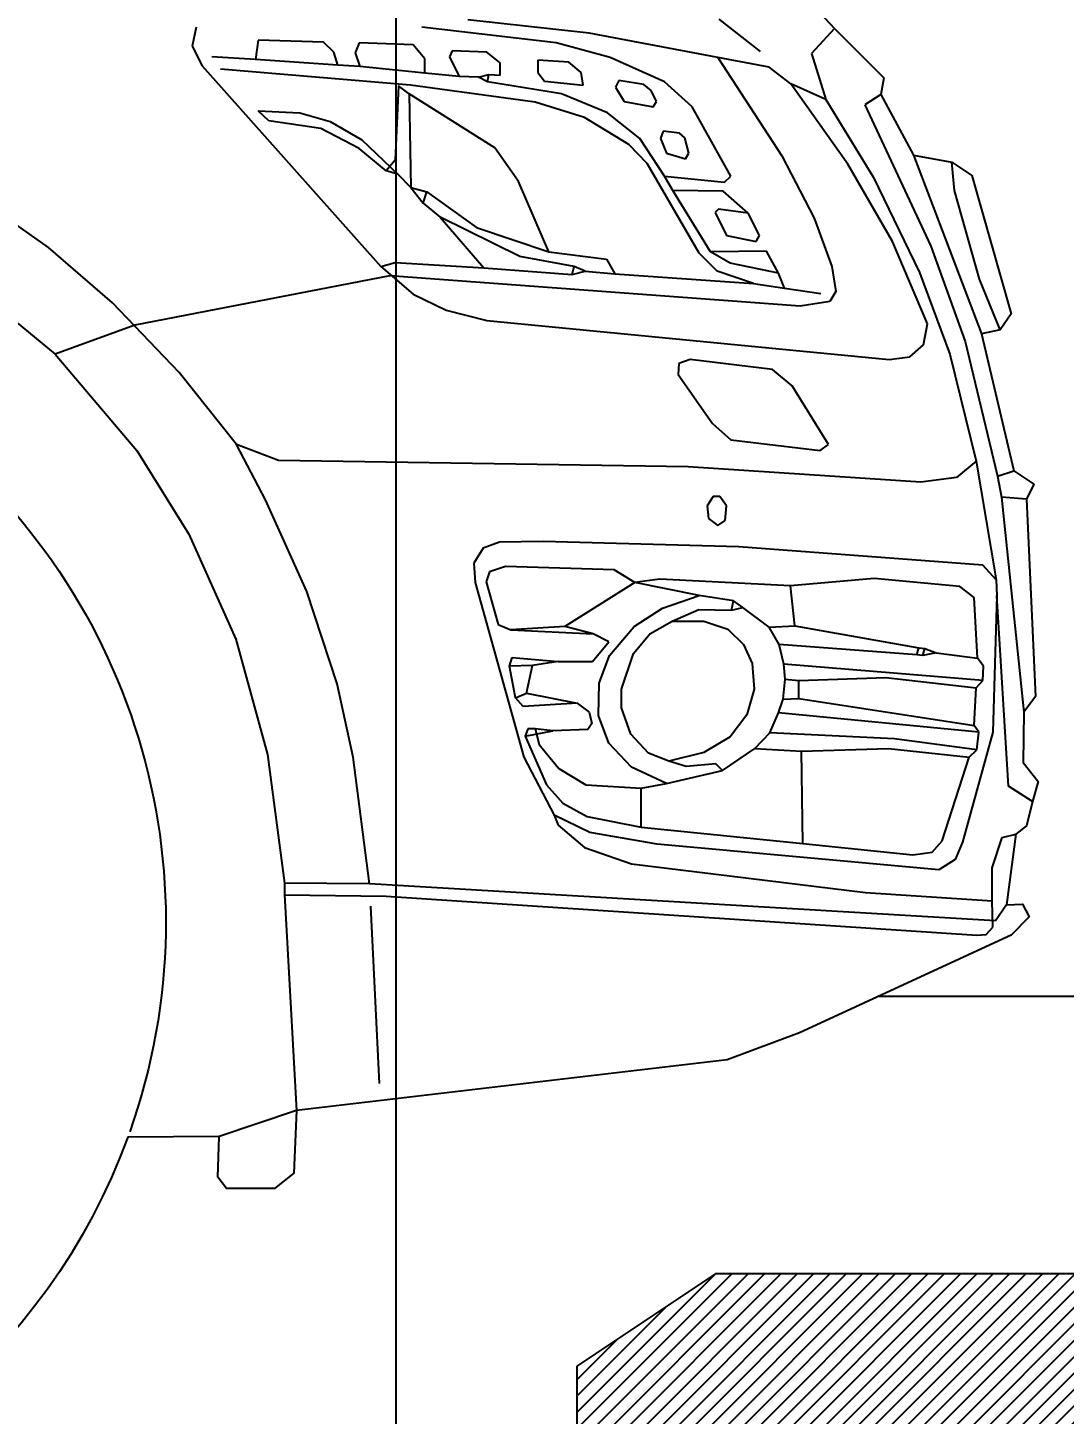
# Model space of a CAD drawing. Header units: inches. Extents: x 7915 to 10666, y -851 to 1175.
# Drawn here: x 10138.44 to 10160.86, y 679.65 to 709.64 of the extents above; entities that cross this region are included whole.
import ezdxf

# ---------------------------------------------------------------- set-up
doc = ezdxf.new("R2010")
doc.units = ezdxf.units.IN
doc.header["$LTSCALE"] = 10
doc.header["$MEASUREMENT"] = 0
doc.linetypes.add('HIDDEN', pattern=[9.524999999999995, 6.349999999999998, -3.174999999999998])
for name, color, linetype in [('CAR1', 250, 'Continuous'), ('DIM DET', 2, 'Continuous'), ('KERB STONE', 6, 'Continuous'), ('RCC', 6, 'Continuous'), ('WALL HATCH', 250, 'Continuous')]:
    doc.layers.add(name, color=color, linetype=linetype)
doc.styles.add('1-2 INCH', font='arial.ttf', dxfattribs={"height": 4})
doc.dimstyles.new('1-2 INCH', dxfattribs={"dimtxt": 4, "dimasz": 3, "dimexe": 2, "dimexo": 0.5, "dimgap": 0.5, "dimtad": 1, "dimdec": 4, "dimzin": 0, "dimdsep": 46, "dimlunit": 4, "dimtxsty": '1-2 INCH', "dimblk": 'ARCHTICK', "dimcen": 2, "dimdle": 2, "dimclrd": 1, "dimclre": 8, "dimclrt": 3, "dimadec": 3, "dimazin": 0, "dimtfac": 1, "dimtdec": 4, "dimtofl": 0, "dimtmove": 2, "dimatfit": 3, "dimldrblk": 'AERO', "dimfxl": 0, "dimtolj": 1, "dimtzin": 0, "dimarcsym": 0})

# ---------------------------------------------------------------- blocks, each defined once
blk = doc.blocks.new('A$C5b0facb8')
at = {"layer": 'CAR1'}
for p, q in [((6.005036201691837, 32.45033945329669), (6.903652068015617, 33.1492629063373)), ((9.713609626077414, 32.84972428358151), (12.33813850940624, 33.13499916246474)), ((4.407496879876817, 32.94957049119466), (4.906727919126752, 32.40754822151075)), ((6.932179556436495, 32.3219657577697), (9.713609626077414, 32.84972428358151)), ((10.42679682307516, 32.63576812448218), (13.33660058520309, 32.9780979791085)), ((15.46189843468801, 32.65003186843887), (16.87400908176915, 32.69282310022527)), ((16.87400908176915, 32.69282310022527), (16.93106405860999, 32.27917452598331)), ((18.21480101590896, 32.9780979791085), (18.30038347846676, 32.56444940478241)), ((4.906727919126752, 32.40754822151075), (4.592925549203756, 31.40908614562977)), ((9.257169822161813, 32.3219657577697), (10.42679682307516, 32.63576812448218)), ((11.63921505661892, 32.20785580628353), (11.92448993812104, 32.43607570934)), ((11.92448993812104, 32.43607570934), (12.68046836234316, 32.46460319725384)), ((12.68046836234316, 32.46460319725384), (12.73752334188703, 32.33622950172639)), ((13.26528186685482, 32.29343826994045), (13.52202925453003, 32.59297689269624)), ((13.52202925453003, 32.59297689269624), (14.69165626084941, 32.63576812448218)), ((14.77723872340812, 32.42181196546744), (14.67739251663897, 32.12227334262707)), ((14.69165626084941, 32.63576812448218), (14.77723872340812, 32.42181196546744)), ((15.14809606476501, 32.1508008305409), (15.23367852732372, 32.43607570934)), ((15.23367852732372, 32.43607570934), (15.46189843468801, 32.65003186843887)), ((18.30038347846676, 32.56444940478241), (18.08642732071985, 32.13653708658421)), ((5.348903978831913, 31.7514160001715), (5.819607529660971, 32.10800959875496)), ((6.932179556436495, 32.3219657577697), (5.548596392369291, 30.19666791073405)), ((5.819607529660971, 32.10800959875496), (6.932179556436495, 32.3219657577697)), ((8.087542815842426, 31.79420723204248), (9.257169822161813, 32.3219657577697)), ((9.884774551194823, 31.99389964718466), (10.1557856884865, 32.22211955024068)), ((10.1557856884865, 32.22211955024068), (10.82618165014992, 32.26491078202662)), ((10.82618165014992, 32.26491078202662), (10.82618165014992, 31.99389964718466)), ((11.63921505661892, 31.93684467144158), (11.63921505661892, 32.20785580628353)), ((12.73752334188703, 32.33622950172639), (12.52356718143619, 31.90831718352774)), ((13.26528186685482, 31.9796359033121), (13.26528186685482, 32.29343826994045)), ((13.26528186685482, 31.9796359033121), (14.67739251663897, 32.12227334262707)), ((18.08642732071985, 32.13653708658421), (14.22095271002036, 27.80035892877231)), ((14.67739251663897, 32.12227334262707), (15.14809606476501, 32.1508008305409)), ((15.14809606476501, 32.1508008305409), (16.93106405860999, 32.27917452598331)), ((16.93106405860999, 32.27917452598331), (17.87247115756509, 32.33622950172639)), ((7.488465572527275, 31.25218496227353), (8.087542815842426, 31.79420723204248)), ((8.529718878251515, 31.7371522562994), (9.071741147428838, 31.82273471987128)), ((9.071741147428838, 31.82273471987128), (9.143059865777104, 31.68009728047173)), ((9.841983318563507, 31.72288851234271), (9.884774551194823, 31.99389964718466)), ((10.68354421345339, 31.80847097591459), (9.841983318563507, 31.72288851234271)), ((10.31268687209649, 31.53745984115676), (11.91022619391151, 31.79420723204248)), ((10.82618165014992, 31.99389964718466), (10.68354421345339, 31.80847097591459)), ((11.88169870549063, 31.95110841539872), (11.63921505661892, 31.93684467144158)), ((12.10991860744889, 31.89405343957105), (11.88169870549063, 31.95110841539872)), ((11.91022619391151, 31.79420723204248), (11.88169870549063, 31.95110841539872)), ((11.91022619391151, 31.79420723204248), (12.10991860744889, 31.89405343957105)), ((12.10991860744889, 31.89405343957105), (12.52356718143619, 31.90831718352774)), ((12.52356718143619, 31.90831718352774), (13.26528186685482, 31.9796359033121)), ((13.57908423407389, 31.72288851234271), (17.68704248823815, 32.06521836688444)), ((3.409034804079965, 31.52319609720007), (3.751364657016893, 31.29497619414406)), ((4.122222001077716, 30.01123923946443), (5.348903978831913, 31.7514160001715)), ((4.592925549203756, 31.40908614562977), (5.348903978831913, 31.7514160001715)), ((8.258707746365872, 31.36629491384383), (8.372817697344544, 31.60877856085654)), ((8.372817697344544, 31.60877856085654), (8.529718878251515, 31.7371522562994)), ((9.143059865777104, 31.68009728047173), (8.957631196449256, 31.36629491384383)), ((9.31422479629964, 31.12381126683113), (10.31268687209649, 31.53745984115676)), ((10.88323662699077, 31.35203116988714), (13.57908423407389, 31.72288851234271)), ((11.75332500759851, 30.36783283796285), (13.60761172249477, 31.53745984115676)), ((13.60761172249477, 31.53745984115676), (13.57195235926611, 29.512008201566)), ((13.60761172249477, 31.53745984115676), (13.83583162445211, 31.70862476838556)), ((13.83583162445211, 31.70862476838556), (13.9071503455034, 30.0968217031209)), ((3.751364657016893, 31.29497619414406), (2.324990265725319, 28.24253499092765)), ((4.592925549203756, 31.40908614562977), (3.565935984986936, 29.72596436066533)), ((6.646904680340413, 29.75449184857916), (7.488465572527275, 31.25218496227353)), ((8.330026464714138, 31.25218496227353), (8.258707746365872, 31.36629491384383)), ((8.957631196449256, 31.36629491384383), (8.330026464714138, 31.25218496227353)), ((9.813455832846557, 31.0239650593021), (10.88323662699077, 31.35203116988714)), ((8.615301343513238, 30.56752525318961), (9.31422479629964, 31.12381126683113)), ((8.857784986978004, 30.43915155766263), (9.813455832846557, 31.0239650593021)), ((15.31926099258544, 30.9383825955606), (14.63460128671159, 30.53899776527624)), ((15.97539321544446, 31.12381126683113), (15.31926099258544, 30.9383825955606)), ((15.51895341152886, 30.78148141228894), (16.64578917981089, 30.95264633951774)), ((16.87400908176915, 31.1666024987012), (15.97539321544446, 31.12381126683113)), ((16.64578917981089, 30.95264633951774), (16.87400908176915, 31.1666024987012)), ((7.645366753434246, 30.58178899714676), (7.759476707115937, 30.68163520467579)), ((7.759476707115937, 30.68163520467579), (8.116070301560285, 30.72442643654631)), ((8.116070301560285, 30.72442643654631), (8.17312527840113, 30.56752525318961)), ((14.69165626084941, 30.35356909400616), (15.51895341152886, 30.78148141228894)), ((7.559784290875541, 30.25372288647714), (7.645366753434246, 30.58178899714676)), ((8.17312527840113, 30.56752525318961), (8.044751583212019, 30.25372288647714)), ((8.087542815842426, 29.75449184857916), (8.615301343513238, 30.56752525318961)), ((8.458400159903249, 30.02550298342112), (8.857784986978004, 30.43915155766263)), ((11.23983022684115, 29.64038189709345), (11.75332500759851, 30.36783283796285)), ((14.63460128671159, 30.53899776527624), (13.85009536866255, 29.7972830803651)), ((14.10684275904077, 29.86860180006488), (14.69165626084941, 30.35356909400616)), ((2.695847604380106, 30.21093165469119), (1.226681983160233, 26.34545704686388)), ((1.811495482265855, 29.44068948186623), (1.868550456403682, 30.05403047133495)), ((3.152287413701742, 28.34238119845668), (4.122222001077716, 30.01123923946443)), ((5.548596392369291, 30.19666791073405), (4.849672942284997, 28.84161223635465)), ((7.331564386214268, 28.08563380757141), (8.458400159903249, 30.02550298342112)), ((7.631103011926825, 30.12534919103427), (7.559784290875541, 30.25372288647714)), ((8.044751583212019, 30.25372288647714), (7.631103011926825, 30.12534919103427)), ((13.9071503455034, 30.0968217031209), (14.10684275904077, 29.86860180006488)), ((3.565935984986936, 29.72596436066533), (2.567473911894012, 27.67198523332991)), ((6.789542117036945, 29.6261181531363), (6.646904680340413, 29.75449184857916)), ((8.087542815842426, 29.75449184857916), (6.789542117036945, 29.6261181531363)), ((7.902114143812469, 29.44068948186623), (8.087542815842426, 29.75449184857916)), ((13.85009536866255, 29.7972830803651), (13.57195235926611, 29.512008201566)), ((13.85009536866255, 29.7972830803651), (14.10684275904077, 29.86860180006488)), ((1.269473213088531, 27.52934779384577), (1.811495482265855, 29.44068948186623)), ((6.276047333576571, 28.95572218792495), (6.818069605457822, 29.42642573790954)), ((6.818069605457822, 29.42642573790954), (7.902114143812469, 29.44068948186623)), ((7.089080740046484, 28.11416129548479), (7.902114143812469, 29.44068948186623)), ((10.58369800398214, 28.11416129548479), (11.23983022684115, 29.64038189709345)), ((13.2224906342235, 29.41216199395285), (12.1527098400793, 28.64191982121247)), ((13.57195235926611, 29.512008201566), (13.2224906342235, 29.41216199395285)), ((13.30807309678221, 29.16967834702427), (13.2224906342235, 29.41216199395285)), ((13.57195235926611, 29.512008201566), (13.30807309678221, 29.16967834702427)), ((13.30807309678221, 29.16967834702427), (12.93721575812833, 28.87013972426848)), ((21.40987965413206, 28.21400750301382), (22.93610025759881, 29.28378829850999)), ((4.849672942284997, 28.84161223635465), (4.464551854014644, 27.80035892877231)), ((6.033563690111805, 28.47075489389908), (6.276047333576571, 28.95572218792495)), ((6.276047333576571, 28.95572218792495), (6.917915812226056, 29.04130465149728)), ((6.98923453327734, 28.96998593179751), (6.746750887109556, 28.47075489389908)), ((6.917915812226056, 29.04130465149728), (6.98923453327734, 28.96998593179751)), ((11.2113027411242, 28.01431508778705), (12.93721575812833, 28.87013972426848)), ((12.93721575812833, 28.87013972426848), (11.99580865646931, 27.77183144085893)), ((12.1527098400793, 28.64191982121247), (10.58369800398214, 28.11416129548479)), ((2.324990265725319, 28.24253499092765), (1.5832755803076, 26.1742921195505)), ((2.396308984073585, 26.55941320587863), (3.152287413701742, 28.34238119845668)), ((6.104882408460071, 28.34238119845668), (6.033563690111805, 28.47075489389908)), ((6.746750887109556, 28.47075489389908), (6.104882408460071, 28.34238119845668)), ((20.02629649547089, 27.01585301199066), (21.40987965413206, 28.21400750301382)), ((5.619915116123593, 27.65772148937276), (5.876662506502726, 28.12842503935735)), ((5.876662506502726, 28.12842503935735), (7.089080740046484, 28.11416129548479)), ((6.661168424550851, 27.87167764847209), (7.089080740046484, 28.11416129548479)), ((6.946443300646933, 27.70051272115916), (7.331564386214268, 28.08563380757141)), ((9.342752284720518, 27.95726011204397), (9.157323612690561, 27.64345774541607)), ((10.58369800398214, 28.11416129548479), (9.342752284720518, 27.95726011204397)), ((10.04167573750783, 27.80035892877231), (11.2113027411242, 28.01431508778705)), ((2.567473911894012, 27.67198523332991), (1.911341689034089, 25.90328098470854)), ((4.464551854014644, 27.80035892877231), (4.378969391455939, 27.25833665900382)), ((5.149211565294536, 26.94453429229088), (14.02839216588472, 27.60066651354555)), ((5.491541418231463, 27.32965537870359), (5.619915116123593, 27.65772148937276)), ((5.619915116123593, 27.65772148937276), (6.661168424550851, 27.87167764847209)), ((6.161937382597898, 27.42950158631675), (6.946443300646933, 27.70051272115916)), ((9.157323612690561, 27.64345774541607), (6.161937382597898, 27.42950158631675)), ((9.799192088636119, 27.70051272115916), (9.157323612690561, 27.64345774541607)), ((9.799192088636119, 27.70051272115916), (10.04167573750783, 27.80035892877231)), ((10.08446697013824, 27.62919400145938), (9.799192088636119, 27.70051272115916)), ((10.08446697013824, 27.62919400145938), (10.04167573750783, 27.80035892877231)), ((11.99580865646931, 27.77183144085893), (10.08446697013824, 27.62919400145938)), ((13.9071503455034, 27.88594139234465), (11.99580865646931, 27.77183144085893)), ((14.22095271002036, 27.80035892877231), (13.52202925453003, 27.20128168326073)), ((14.22095271002036, 27.80035892877231), (13.9071503455034, 27.88594139234465)), ((14.02839216588472, 27.60066651354555), (19.54132920043139, 26.53088571804938)), ((23.34974883429004, 27.61493025758682), (21.26724221743552, 25.90328098470854)), ((0.827297150679442, 26.43103951043622), (1.269473213088531, 27.52934779384577)), ((5.491541418231463, 27.32965537870359), (4.707035500182428, 27.21554542721742)), ((6.161937382597898, 27.42950158631675), (5.491541418231463, 27.32965537870359)), ((4.378969391455939, 27.25833665900382), (4.507343086645051, 27.04438049990449)), ((4.507343086645051, 27.04438049990449), (5.149211565294536, 26.94453429229088)), ((13.52202925453003, 27.20128168326073), (12.80884206293922, 26.858951828719)), ((18.58565835456284, 25.50389615433915), (20.02629649547089, 27.01585301199066)), ((12.80884206293922, 26.858951828719), (11.92448993812104, 26.6307319255784)), ((2.481891446632289, 26.10297339985118), (2.396308984073585, 26.55941320587863)), ((11.92448993812104, 26.6307319255784), (3.223606132050008, 25.78917103313825)), ((19.54132920043139, 26.53088571804938), (21.26724221743552, 25.90328098470854)), ((1.5832755803076, 26.1742921195505), (0.8843521248172692, 23.26448835564952)), ((2.781430069640919, 25.84622600896591), (2.481891446632289, 26.10297339985118)), ((1.911341689034089, 25.90328098470854), (1.340791934139816, 23.59255446631869)), ((3.223606132050008, 25.78917103313825), (2.781430069640919, 25.84622600896591)), ((21.26724221743552, 25.90328098470854), (19.49853796780098, 23.82077436937516)), ((5.320376490411036, 25.2186212755405), (5.748288811312705, 25.57521487403892)), ((5.748288811312705, 25.57521487403892), (7.531256805158591, 25.78917103313825)), ((7.531256805158591, 25.78917103313825), (7.773740448623357, 25.70358856956636)), ((7.773740448623357, 25.70358856956636), (7.788004192832886, 25.4611049225532)), ((17.34471263530122, 23.94914806490215), (18.58565835456284, 25.50389615433915)), ((4.535870575065928, 23.94914806490215), (5.320376490411036, 25.2186212755405)), ((7.788004192832886, 25.4611049225532), (7.046289507415167, 24.40558787092959)), ((7.046289507415167, 24.40558787092959), (6.646904680340413, 24.04899427243117)), ((6.646904680340413, 24.04899427243117), (4.721299247095885, 23.82077436937516)), ((4.721299247095885, 23.82077436937516), (4.535870575065928, 23.94914806490215)), ((16.43183302206398, 23.60681821027583), (17.34471263530122, 23.94914806490215)), ((16.71710790086217, 22.75099357387899), (17.34471263530122, 23.94914806490215)), ((19.49853796780098, 23.82077436937516), (18.37170219681502, 22.00927888896786)), ((1.340791934139816, 23.59255446631869), (0.9128796132381467, 21.02508055712815)), ((1.340791934139816, 23.59255446631869), (1.768704249634538, 23.23596086782027)), ((2.538946423473135, 23.13611466020666), (7.57404803508598, 23.46418077087628)), ((7.57404803508598, 23.46418077087628), (16.43183302206398, 23.60681821027583)), ((0.8843521248172692, 23.26448835564952), (0.5277585276699028, 23.37859830730395)), ((0.8843521248172692, 23.26448835564952), (0.7987696622585645, 22.80804854962162)), ((1.768704249634538, 23.23596086782027), (2.538946423473135, 23.13611466020666)), ((0.2567473903782229, 22.76525731775109), (0.7987696622585645, 22.80804854962162)), ((0.7987696622585645, 22.80804854962162), (0.3138023699229961, 18.15806802509724)), ((6.746750887109556, 22.62261987843613), (6.889388326509106, 22.82231229357831)), ((6.889388326509106, 22.82231229357831), (7.032025763204729, 22.82231229357831)), ((7.032025763204729, 22.82231229357831), (7.16039945839384, 22.62261987843613)), ((6.775278375529524, 22.30881751172365), (6.746750887109556, 22.62261987843613)), ((7.16039945839384, 22.62261987843613), (7.131871969973872, 22.35160874359417)), ((15.81849203183447, 20.76833316615875), (16.71710790086217, 22.75099357387899)), ((6.932179556436495, 22.19470756015335), (6.775278375529524, 22.30881751172365)), ((7.131871969973872, 22.35160874359417), (6.932179556436495, 22.19470756015335)), ((18.37170219681502, 22.00927888896786), (17.35897637951166, 19.74134360244852)), ((1.198154494740265, 21.3388829237565), (6.475739749817876, 21.7382677541259)), ((6.475739749817876, 21.7382677541259), (10.71207169917125, 21.85237770561116)), ((10.71207169917125, 21.85237770561116), (11.65347880082936, 21.83811396165447)), ((11.65347880082936, 21.83811396165447), (12.01007240067975, 21.70974026621207)), ((12.01007240067975, 21.70974026621207), (12.20976481421712, 21.38167415562702)), ((0.9128796132381467, 21.02508055712815), (1.198154494740265, 21.3388829237565)), ((9.17158735690009, 21.23903671614289), (11.52510510564025, 21.31035543584267)), ((11.52510510564025, 21.31035543584267), (11.8674349612802, 21.19624548435695)), ((12.20976481421712, 21.38167415562702), (12.18123732850017, 20.96802558138552)), ((0.9128796132381467, 21.02508055712815), (0.898615869027708, 20.68275070250183)), ((1.697385531286272, 20.88244311764447), (3.551672243479516, 21.0536080449574)), ((3.551672243479516, 21.0536080449574), (5.363167723042352, 20.89670686160116)), ((5.363167723042352, 20.89670686160116), (8.187389022611569, 21.03934430100071)), ((8.187389022611569, 21.03934430100071), (8.72941129449191, 20.96802558138552)), ((8.72941129449191, 20.96802558138552), (9.17158735690009, 21.23903671614289)), ((11.8674349612802, 21.19624548435695), (11.93875368233148, 20.98228932525763)), ((1.383583164067204, 20.63995947071589), (1.697385531286272, 20.88244311764447)), ((5.263321516273209, 20.02661848124762), (5.363167723042352, 20.89670686160116)), ((7.331564386214268, 20.68275070250183), (8.72941129449191, 20.96802558138552)), ((8.72941129449191, 20.96802558138552), (10.24136815104521, 20.01235473737506)), ((12.18123732850017, 20.96802558138552), (11.12572027586248, 17.18813343713055)), ((11.93875368233148, 20.98228932525763), (11.68200628654722, 20.055145969161)), ((15.16235980897545, 18.77140901448138), (15.81849203183447, 20.76833316615875)), ((0.641868478649485, 16.56052870370513), (0.898615869027708, 20.68275070250183)), ((0.898615869027708, 20.68275070250183), (0.9841983315864127, 17.73015570689904)), ((1.312264445718938, 19.32769502820702), (1.383583164067204, 20.63995947071589)), ((5.819607529660971, 19.99809099341837), (6.390157284556153, 20.42600331153199)), ((6.390157284556153, 20.42600331153199), (6.589849703499567, 20.56864075101612)), ((6.632640936130883, 20.36894833578936), (6.390157284556153, 20.42600331153199)), ((6.589849703499567, 20.56864075101612), (7.331564386214268, 20.68275070250183)), ((6.632640936130883, 20.36894833578936), (6.589849703499567, 20.56864075101612)), ((8.130334045769814, 20.41173956765988), (7.331564386214268, 20.68275070250183)), ((8.743675035998422, 20.01235473737506), (8.130334045769814, 20.41173956765988)), ((7.345828130424707, 20.38321207974604), (6.632640936130883, 20.36894833578936)), ((7.231718179446034, 20.12646468886078), (6.718223398688679, 19.95529976163243)), ((7.916377888022907, 20.12646468886078), (7.231718179446034, 20.12646468886078)), ((7.916377888022907, 20.12646468886078), (7.345828130424707, 20.38321207974604)), ((8.401345183062404, 19.85545355393424), (7.916377888022907, 20.12646468886078)), ((5.263321516273209, 20.02661848124762), (2.581737656103542, 19.55591493126303)), ((5.819607529660971, 19.99809099341837), (5.263321516273209, 20.02661848124762)), ((5.605651371913154, 19.62723365096281), (5.819607529660971, 19.99809099341837)), ((6.718223398688679, 19.95529976163243), (6.375893540345714, 19.62723365096281)), ((8.75793878020886, 19.42754123573604), (8.401345183062404, 19.85545355393424)), ((9.271433563669234, 19.38475000394965), (8.743675035998422, 20.01235473737506)), ((9.285697307879673, 19.68428862670544), (9.6280271608166, 19.85545355393424)), ((9.6280271608166, 19.85545355393424), (10.24136815104521, 20.01235473737506)), ((11.41099515466158, 19.94103601767529), (9.6280271608166, 19.85545355393424)), ((10.24136815104521, 20.01235473737506), (11.41099515466158, 19.94103601767529)), ((11.68200628654722, 20.055145969161), (11.41099515466158, 19.94103601767529)), ((2.45336396091443, 19.54165118730589), (2.210880314746646, 19.44180497969273)), ((2.581737656103542, 19.55591493126303), (2.45336396091443, 19.54165118730589)), ((2.496155190842728, 19.38475000394965), (2.45336396091443, 19.54165118730589)), ((2.62452888603184, 19.39901374782221), (2.581737656103542, 19.55591493126303)), ((2.62452888603184, 19.39901374782221), (5.605651371913154, 19.62723365096281)), ((5.505805162441902, 19.19932133276416), (5.605651371913154, 19.62723365096281)), ((6.375893540345714, 19.62723365096281), (6.190464871018776, 19.21358507663672)), ((9.64229090502613, 19.25637630850724), (9.285697307879673, 19.68428862670544)), ((17.35897637951166, 19.74134360244852), (16.67431666823177, 17.24518841287318)), ((1.183890750529827, 19.15653010089363), (1.312264445718938, 19.32769502820702)), ((1.198154494740265, 18.84272773418115), (5.505805162441902, 19.19932133276416)), ((2.210880314746646, 19.44180497969273), (1.312264445718938, 19.32769502820702)), ((2.210880314746646, 19.44180497969273), (2.496155190842728, 19.38475000394965)), ((2.496155190842728, 19.38475000394965), (2.62452888603184, 19.39901374782221)), ((5.477277674021025, 18.87125522209453), (5.505805162441902, 19.19932133276416)), ((6.190464871018776, 19.21358507663672), (6.14767363838746, 18.65729906299566)), ((9.014686170587083, 18.65729906299566), (8.75793878020886, 19.42754123573604)), ((9.49965346562658, 18.78567275843807), (9.271433563669234, 19.38475000394965)), ((10.38400559044476, 19.25637630850724), (9.64229090502613, 19.25637630850724)), ((11.3824676662407, 19.34195877207912), (10.38400559044476, 19.25637630850724)), ((10.38400559044476, 19.25637630850724), (10.94029160653554, 19.17079384485032)), ((11.43952264308155, 19.15653010089363), (11.3824676662407, 19.34195877207912)), ((1.198154494740265, 18.84272773418115), (1.183890750529827, 19.15653010089363)), ((3.294924853101293, 18.91404645388093), (1.340791934139816, 18.6858265509095)), ((5.177739051011486, 18.84272773418115), (3.294924853101293, 18.91404645388093)), ((10.94029160653554, 19.17079384485032), (11.43952264308155, 19.15653010089363)), ((11.06866530172465, 18.57171659933874), (10.94029160653554, 19.17079384485032)), ((11.31114894789243, 18.47187039172559), (11.43952264308155, 19.15653010089363)), ((1.340791934139816, 18.6858265509095), (1.198154494740265, 18.84272773418115)), ((1.383583164067204, 17.87279314629859), (1.340791934139816, 18.6858265509095)), ((5.477277674021025, 18.87125522209453), (5.177739051011486, 18.84272773418115)), ((5.177739051011486, 18.4576066477689), (5.177739051011486, 18.84272773418115)), ((5.520068903948413, 18.44334290389634), (5.477277674021025, 18.87125522209453)), ((6.14767363838746, 18.65729906299566), (6.304574821997448, 18.10101304935461)), ((9.014686170587083, 18.25791423262626), (9.014686170587083, 18.65729906299566)), ((9.513917209837018, 18.08674930539792), (9.49965346562658, 18.78567275843807)), ((14.82002995603852, 17.18813343713055), (15.16235980897545, 18.77140901448138)), ((5.177739051011486, 18.4576066477689), (1.383583164067204, 17.87279314629859)), ((5.520068903948413, 18.44334290389634), (5.177739051011486, 18.4576066477689)), ((5.619915116123593, 18.14380428114055), (5.520068903948413, 18.44334290389634)), ((9.970357013752619, 18.35776044023987), (9.713609626077414, 18.15806802509724)), ((11.06866530172465, 18.57171659933874), (9.970357013752619, 18.35776044023987)), ((9.970357013752619, 18.35776044023987), (11.13998402007292, 18.2864417205401)), ((11.31114894789243, 18.47187039172559), (11.06866530172465, 18.57171659933874)), ((11.13998402007292, 18.2864417205401), (11.31114894789243, 18.47187039172559)), ((1.283736957298061, 17.73015570689904), (5.619915116123593, 18.14380428114055)), ((5.80534378815446, 17.71589196294235), (5.619915116123593, 18.14380428114055)), ((6.304574821997448, 18.10101304935461), (6.661168424550851, 17.63030949928543)), ((8.814993757050615, 17.68736447502852), (9.014686170587083, 18.25791423262626)), ((9.285697307879673, 17.48767205988634), (9.513917209837018, 18.08674930539792)), ((9.713609626077414, 18.15806802509724), (9.656554649236568, 17.91558437808453)), ((0.9841983315864127, 17.73015570689904), (1.640330554445427, 15.34811046880941)), ((1.283736957298061, 17.73015570689904), (1.383583164067204, 17.87279314629859)), ((1.326528189929377, 17.34503462048679), (1.283736957298061, 17.73015570689904)), ((3.109496181071336, 17.58751826749949), (5.80534378815446, 17.71589196294235)), ((6.133409896880949, 17.37356210831558), (5.80534378815446, 17.71589196294235)), ((9.656554649236568, 17.91558437808453), (9.742137111795273, 17.78721068264213)), ((9.742137111795273, 17.78721068264213), (10.49811554142343, 17.75868319472829)), ((10.49811554142343, 17.75868319472829), (10.88323662699077, 17.80147442659882)), ((11.0971927874416, 17.64457324324258), (10.49811554142343, 17.75868319472829)), ((10.88323662699077, 17.80147442659882), (10.79765416443297, 17.4591445719725)), ((10.88323662699077, 17.80147442659882), (11.04013781330377, 17.80147442659882)), ((11.04013781330377, 17.80147442659882), (11.0971927874416, 17.64457324324258)), ((1.326528189929377, 17.34503462048679), (3.109496181071336, 17.58751826749949)), ((6.661168424550851, 17.63030949928543), (7.231718179446034, 17.2879796447437)), ((8.429872671482372, 17.27371590078701), (8.814993757050615, 17.68736447502852)), ((8.800730012840177, 16.97417727803122), (9.285697307879673, 17.48767205988634)), ((10.79765416443297, 17.4591445719725), (10.36974184623432, 16.94564979011739)), ((11.0971927874416, 17.64457324324258), (10.64075298082298, 16.58905619170309)), ((1.497693115045877, 17.18813343713055), (1.326528189929377, 17.34503462048679)), ((3.237869876260447, 17.37356210831558), (1.497693115045877, 17.18813343713055)), ((2.082506619557535, 15.37663795672324), (1.497693115045877, 17.18813343713055)), ((5.120684076873658, 17.31650713257295), (3.237869876260447, 17.37356210831558)), ((5.09215658845369, 15.31958298098016), (5.120684076873658, 17.31650713257295)), ((6.133409896880949, 17.37356210831558), (5.120684076873658, 17.31650713257295)), ((6.832333349667351, 16.90285855833145), (6.133409896880949, 17.37356210831558)), ((7.231718179446034, 17.2879796447437), (7.987696609074192, 17.10255097355821)), ((7.616839267716387, 16.98844102198791), (7.987696609074192, 17.10255097355821)), ((7.987696609074192, 17.10255097355821), (8.429872671482372, 17.27371590078701)), ((11.12572027586248, 17.18813343713055), (10.46958805300255, 15.9329239703643)), ((14.46343635889116, 14.44949460062662), (14.82002995603852, 17.18813343713055)), ((16.67431666823177, 17.24518841287318), (16.30345932687396, 14.46375834449873)), ((6.832333349667351, 16.90285855833145), (6.974970789066901, 17.045495997731)), ((8.044751583212019, 16.61758367953234), (6.832333349667351, 16.90285855833145)), ((6.974970789066901, 17.045495997731), (7.616839267716387, 16.98844102198791)), ((8.044751583212019, 16.61758367953234), (8.800730012840177, 16.97417727803122)), ((10.36974184623432, 16.94564979011739), (9.78492834442568, 16.58905619170309)), ((0.1283736951891115, 16.23246259312009), (0.641868478649485, 16.56052870370513)), ((8.58677385509236, 16.51773747191919), (8.044751583212019, 16.61758367953234)), ((9.78492834442568, 16.58905619170309), (8.58677385509236, 16.51773747191919)), ((8.58677385509236, 15.67617657947903), (8.58677385509236, 16.51773747191919)), ((10.64075298082298, 16.58905619170309), (10.28415938367561, 16.18967136133369)), ((9.756400856005712, 15.90439648253505), (8.58677385509236, 15.67617657947903)), ((9.699345881867885, 15.56206662790873), (10.46958805300255, 15.9329239703643)), ((10.28415938367561, 16.18967136133369), (9.756400856005712, 15.90439648253505)), ((10.46958805300255, 15.9329239703643), (10.38400559044476, 15.71896781126497)), ((8.58677385509236, 15.67617657947903), (5.09215658845369, 15.31958298098016)), ((10.38400559044476, 15.71896781126497), (9.813455832846557, 15.23400051732369)), ((0.7845059180490352, 15.44795667642302), (0.4849672977425143, 15.51927539612234)), ((0.9984620757959419, 14.79182445516835), (0.7845059180490352, 15.44795667642302)), ((1.640330554445427, 15.34811046880941), (1.797231738055416, 14.97725312635384)), ((2.296462777305351, 15.13415430971008), (2.082506619557535, 15.37663795672324)), ((2.153825337905801, 14.74903322338241), (8.244443996749396, 15.30531923702347)), ((5.09215658845369, 15.31958298098016), (2.710111348589635, 15.07709933396745)), ((8.244443996749396, 15.30531923702347), (9.699345881867885, 15.56206662790873)), ((2.710111348589635, 15.07709933396745), (2.296462777305351, 15.13415430971008)), ((9.813455832846557, 15.23400051732369), (8.800730012840177, 14.87740691882482)), ((0.9984620757959419, 14.07863725808647), (0.9984620757959419, 14.79182445516835)), ((1.797231738055416, 14.97725312635384), (2.153825337905801, 14.74903322338241)), ((8.800730012840177, 14.87740691882482), (3.737100912806454, 14.26406592935655)), ((0.927143357447676, 13.65072493988782), (14.46343635889116, 14.44949460062662)), ((14.46343635889116, 14.44949460062662), (16.30345932687396, 14.46375834449873)), ((16.30345932687396, 14.46375834449873), (16.30345932687396, 14.20701095361346)), ((3.737100912806454, 14.26406592935655), (0.9984620757959419, 14.07863725808647)), ((14.10684275904077, 14.17848346570008), (1.326528189929377, 13.33692257325993)), ((16.30345932687396, 14.20701095361346), (14.10684275904077, 14.17848346570008)), ((16.30345932687396, 14.20701095361346), (16.04671193379272, 9.542766685132392)), ((0.6846597112798918, 13.99305479451459), (0.927143357447676, 13.65072493988782)), ((0.9841983315864127, 13.50808750048873), (0.9984620757959419, 14.07863725808647)), ((14.24948019844032, 10.12758018668728), (14.43490886776726, 13.96452730660076)), ((1.126835770985053, 13.35118631721662), (0.9841983315864127, 13.50808750048873)), ((1.326528189929377, 13.33692257325993), (1.126835770985053, 13.35118631721662)), ((16.04671193379272, 9.542766685132392), (17.71556997395601, 8.986480671491336))]:
    blk.add_line(p, q, dxfattribs=at)
blk.add_lwpolyline([(5.448750185600147, 34.06214251856136), (4.407496879876817, 32.94957049119466), (3.337716083028681, 31.87978969561436), (3.409034804079965, 31.52319609720007), (2.695847604380106, 30.21093165469119), (1.868550456403682, 30.05403047133495), (1.44063814090805, 29.76875559253585), (0.5848135045116578, 26.77336936506208), (0.827297150679442, 26.43103951043622), (1.226681983160233, 26.34545704686388), (0.5277585276699028, 23.37859830730395), (0.09984620947216172, 23.09332342842072), (0.2567473903782229, 22.76525731775109), (0.05705497684084548, 18.50039787963897), (0.3138023699229961, 18.15806802509724), (0.3280661141325254, 17.07402348555979), (0, 16.66037491140287), (0.1283736951891115, 16.23246259312009), (0.2567473903782229, 15.70470406739287), (0.4849672977425143, 15.51927539612234), (0.6846597112798918, 13.99305479451459), (0.3423298583429641, 14.00731853847128), (0.1996924162403957, 13.73630740362887), (0.5848135045116578, 13.33692257325993), (5.163475309504975, 11.22588847009683), (6.732487142899117, 10.6410749685424), (16.04671193379272, 9.542766685132392), (16.10376690793055, 8.187711010752992), (16.51741548462178, 7.85964490016795), (17.55866879304904, 7.85964490016795), (17.74409746237598, 8.102128547180655), (17.71556997395601, 8.986480671491336), (19.69322341034331, 8.972149849407742, 0.278900200911071), (30.66689147418856, 0.1398936690407027, 0.0668271395869899)], format="xyb", dxfattribs=at)
at = {"layer": 'CAR1', "elevation": 576226.727701394}
blk.add_lwpolyline([(45.32149011170168, 9.118060615058766, 1.4129440433757), (19.65239763318277, 9.08586591114181)], format="xyb", dxfattribs=at)
blk = doc.blocks.new('A$C6cef22dd')
at = {"layer": 'KERB STONE', "ltscale": 15}
h = blk.add_hatch(dxfattribs=at)
h.set_pattern_fill('ANSI31', color=251, scale=2, angle=179.9999999999998)
h.set_pattern_definition([(224.9999999999998, (-7160.314220573547, -665.8846808226066), (0.1767766952966363, -0.1767766952966375), [])])
h.paths.add_polyline_path([(11.99556345228939, 0.0004414672566781519), (11.99556345228939, 6.000441467256678), (3.000000000007276, 6.000000000002728), (3.637978807091713e-12, 4), (0, 9.094947017729282e-13)])
at = {"layer": 'KERB STONE'}
blk.add_lwpolyline([(4.547473508864641e-12, 0), (3.637978807091713e-12, 4), (3.000000000005457, 6.000000000000909), (11.99556345228939, 6.000441467256678), (11.99556345228939, 0.0004414672566781519), (4.547473508864641e-12, 0.0004414672539496678)], dxfattribs=at)
blk = doc.blocks.new('A$Cd8c21df0')
at = {"layer": 'KERB STONE'}
blk.add_blockref('A$C6cef22dd', (-53.00000000009823, 24), dxfattribs=at)
blk = doc.blocks.new('_ArchTick')
at = {"color": 0, "const_width": 0.15}
blk.add_lwpolyline([(-0.5, -0.5), (0.5, 0.5)], dxfattribs=at)
blk = doc.blocks.new('*D236')
at = {"layer": 'Defpoints', "color": 0}
for p in [(10164.81362950513, 782.6940446570196), (10177.69892745203, 782.6940446570196), (10177.3573246355, 676.6940446570196)]:
    blk.add_point(p, dxfattribs=at)
at = {"layer": 'DIM DET', "color": 1, "lineweight": -2}
blk.add_line((10164.81362950513, 674.6940446570196), (10164.81362950513, 784.6940446570196), dxfattribs=at)
at = {"layer": 'DIM DET', "color": 8, "linetype": 'HIDDEN', "lineweight": -2}
for p, q in [((10177.19892745203, 782.6940446570196), (10162.81362950513, 782.6940446570196)), ((10176.8573246355, 676.6940446570196), (10162.81362950513, 676.6940446570196))]:
    blk.add_line(p, q, dxfattribs=at)
at = {"layer": 'DIM DET', "color": 1, "lineweight": -2, "xscale": 3, "yscale": 3, "zscale": 3}
for p, rotation in [((10164.81362950513, 782.6940446570196), 90), ((10164.81362950513, 676.6940446570196), 270)]:
    blk.add_blockref('_ArchTick', p, dxfattribs=dict(at, rotation=rotation))
at = {"layer": 'DIM DET', "color": 3, "insert": (10162.27133755424, 729.6940446570167), "char_height": 4, "attachment_point": 5, "rotation": 90, "style": '1-2 INCH'}
blk.add_mtext('\\A1;8\'-10"', dxfattribs=at)
blk = doc.blocks.new('AERO')
blk.add_line((0, 0), (-1, 0))
blk.add_lwpolyline([(-0.7071067811866669, 0.7071067811866669), (0, 0), (-0.7071067811866669, -0.7071067811866669)])
blk = doc.blocks.new('*D239')
at = {"layer": 'Defpoints', "color": 0}
for p in [(10146.40867132223, 806.6940446570051), (10151.43433720661, 806.6940446570051), (10151.09273439007, 676.6940446570196)]:
    blk.add_point(p, dxfattribs=at)
at = {"layer": 'DIM DET', "color": 1, "lineweight": -2}
blk.add_line((10146.40867132223, 674.6940446570196), (10146.40867132223, 808.6940446570051), dxfattribs=at)
at = {"layer": 'DIM DET', "color": 8, "linetype": 'HIDDEN', "lineweight": -2}
for p, q in [((10150.93433720661, 806.6940446570051), (10144.40867132223, 806.6940446570051)), ((10150.59273439007, 676.6940446570196), (10144.40867132223, 676.6940446570196))]:
    blk.add_line(p, q, dxfattribs=at)
at = {"layer": 'DIM DET', "color": 1, "lineweight": -2, "xscale": 3, "yscale": 3, "zscale": 3}
for p, rotation in [((10146.40867132223, 806.6940446570051), 90), ((10146.40867132223, 676.6940446570196), 270)]:
    blk.add_blockref('_ArchTick', p, dxfattribs=dict(at, rotation=rotation))
at = {"layer": 'DIM DET', "color": 3, "insert": (10143.86637937134, 741.6940446570094), "char_height": 4, "attachment_point": 5, "rotation": 90, "style": '1-2 INCH'}
blk.add_mtext('\\A1;10\'-10"', dxfattribs=at)

msp = doc.modelspace()

# ---------------------------------------------------------------- linework, layer by layer
at = {"layer": 'WALL HATCH'}
msp.add_line((10156.85353956268, 688.6940446570192), (10183.04845411605, 688.6940446570192), dxfattribs=at)

# ---------------------------------------------------------------- block references
at = {"layer": 'CAR1', "xscale": -1}
msp.add_blockref('A$C5b0facb8', (10160.29811357617, 676.6756409476637), dxfattribs=at)
at = {"layer": 'RCC'}
msp.add_blockref('A$Cd8c21df0', (10203.32769489606, 652.6940446570192), dxfattribs=at)

# ---------------------------------------------------------------- dimensions: what is measured, and where the dimension line sits
at = {"layer": 'DIM DET'}
for base, p1, p2, picture, middle in [((10146.40867132223, 806.6940446570051), (10151.09273439006, 676.6940446570194), (10151.4343372066, 806.6940446570046), '*D239', (10143.86637937134, 741.6940446570094)), ((10164.81362950513, 782.6940446570196), (10177.35732463549, 676.6940446570194), (10177.69892745203, 782.6940446570192), '*D236', (10162.27133755424, 729.6940446570167))]:
    dim = msp.add_linear_dim(base=base, p1=p1, p2=p2, angle=90, dimstyle='1-2 INCH', dxfattribs=at)
    dim.commit()
    dim.dimension.update_dxf_attribs({"geometry": picture, "text_midpoint": middle})

doc.saveas('drawing.dxf')
